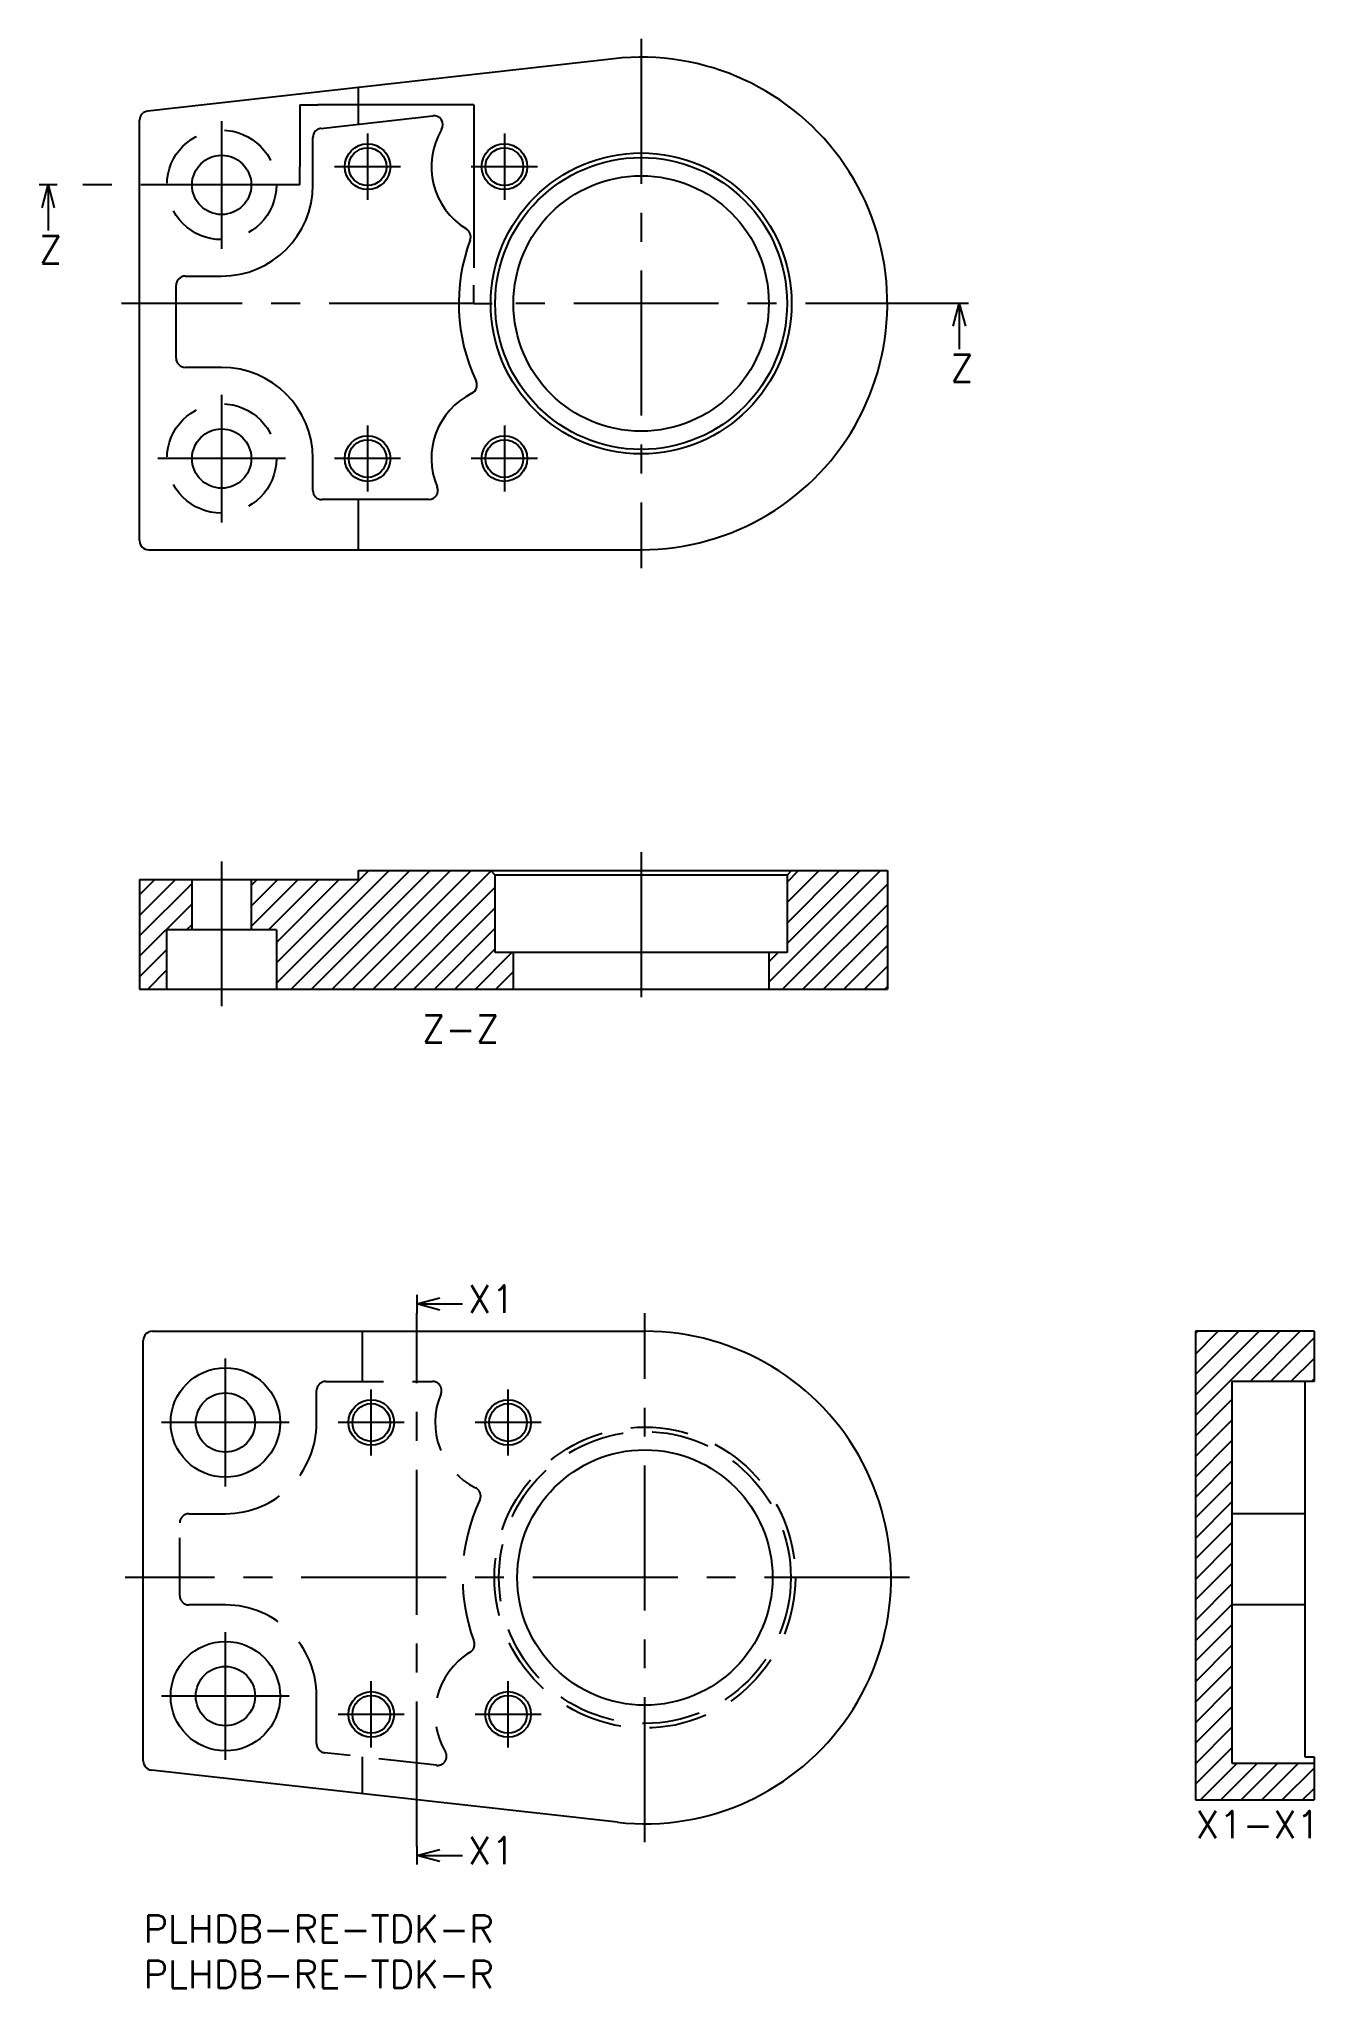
# Model space of a CAD drawing. Extents: x -11 to 128, y -8 to 206.
import ezdxf

# ---------------------------------------------------------------- set-up
doc = ezdxf.new("R2010")
doc.units = 0
doc.header["$LTSCALE"] = 0.5
doc.linetypes.add('CENTER', pattern=[50.8, 31.75, -6.35, 6.35, -6.35])
doc.linetypes.add('DASHED', pattern=[19.05, 12.7, -6.35])
for name, color, linetype in [('MSM_CENTER', 1, 'CENTER'), ('MSM_CONTINUOUS', 7, 'CONTINUOUS'), ('MSM_DASHED', 4, 'DASHED'), ('MSM_NARROW', 5, 'CONTINUOUS'), ('MSM_PART_NUMBER', 7, 'CONTINUOUS')]:
    doc.layers.add(name, color=color, linetype=linetype)
doc.styles.get("Standard").update_dxf_attribs({"font": 'txt.shx', "height": 2, "bigfont": 'bigfont.shx'})

# ---------------------------------------------------------------- blocks, each defined once
blk = doc.blocks.new('*U85')
at = {"layer": 'MSM_PART_NUMBER'}
blk.add_text('PLHDB-RE-TDK-R', height=3, dxfattribs=at).set_placement((0, -3))
blk = doc.blocks.new('*U86')
at = {"layer": 'MSM_PART_NUMBER'}
blk.add_text('PLHDB-RE-TDK-R', height=3, dxfattribs=at).set_placement((0, -8))

msp = doc.modelspace()

# ---------------------------------------------------------------- linework, layer by layer
at = {"layer": 'MSM_CENTER'}
for p, q in [((54.59, 205.68), (54.59, 147.68)), ((8.59, 196.68), (8.59, 182.68)), ((34.24, 198.45), (19.15, 198.45)), ((17.15, 196.45), (17.15, 191.68)), ((24.59, 195.3), (24.59, 188.05)), ((36.24, 196.45), (36.24, 178.68)), ((39.59, 195.3), (39.59, 188.05)), ((28.21, 191.68), (20.96, 191.68)), ((43.21, 191.68), (35.96, 191.68)), ((15.59, 189.68), (-9.44, 189.68)), ((36.24, 176.68), (-2.41, 176.68)), ((88.48, 176.68), (38.24, 176.68)), ((8.59, 166.68), (8.59, 152.68)), ((24.59, 163.3), (24.59, 156.05)), ((39.59, 163.3), (39.59, 156.05)), ((15.59, 159.68), (1.59, 159.68)), ((28.21, 159.68), (20.96, 159.68)), ((43.21, 159.68), (35.96, 159.68)), ((8.59, 115.52), (8.59, 99.52)), ((54.59, 116.52), (54.59, 99.52)), ((30, 7.53), (30, 66)), ((55, 8), (55, 66)), ((9, 47), (9, 61)), ((25, 50.38), (25, 57.63)), ((40, 50.38), (40, 57.63)), ((16, 54), (2, 54)), ((28.62, 54), (21.38, 54)), ((43.62, 54), (36.38, 54)), ((84, 37), (-2, 37)), ((9, 17), (9, 31)), ((16, 24), (2, 24)), ((25, 18.38), (25, 25.63)), ((40, 18.38), (40, 25.63)), ((28.62, 22), (21.38, 22)), ((43.62, 22), (36.38, 22))]:
    msp.add_line(p, q, dxfattribs=at)
at = {"layer": 'MSM_CONTINUOUS'}
for p, q in [((51.58, 203.51), (0.48, 197.78)), ((23.59, 196.35), (23.59, 200.37)), ((-0.41, 150.68), (-0.41, 196.78)), ((17.15, 198.45), (17.15, 196.45)), ((17.15, 198.45), (19.15, 198.45)), ((19.48, 195.88), (31.73, 197.26)), ((36.24, 198.45), (34.24, 198.45)), ((36.24, 198.45), (36.24, 196.45)), ((18.59, 189.68), (18.59, 194.89)), ((17.15, 189.68), (17.15, 191.68)), ((17.15, 189.68), (15.15, 189.68)), ((4.59, 179.68), (8.59, 179.68)), ((3.59, 170.68), (3.59, 178.68)), ((36.24, 176.68), (36.24, 178.68)), ((36.24, 176.68), (38.24, 176.68)), ((8.59, 169.68), (4.59, 169.68)), ((18.59, 156.18), (18.59, 159.68)), ((31.3, 155.18), (19.59, 155.18)), ((23.59, 149.68), (23.59, 155.18)), ((0.59, 149.68), (54.59, 149.68)), ((-0.41, 113.52), (23.59, 113.52)), ((-0.41, 113.52), (-0.41, 101.52)), ((5.34, 108.02), (5.34, 113.52)), ((11.84, 113.52), (11.84, 108.02)), ((23.59, 113.52), (23.59, 114.52)), ((23.59, 114.52), (81.59, 114.52)), ((38.59, 114.02), (38.09, 114.52)), ((38.59, 105.52), (38.59, 114.02)), ((70.59, 114.02), (38.59, 114.02)), ((71.09, 114.52), (70.59, 114.02)), ((70.59, 114.02), (70.59, 105.52)), ((81.59, 114.52), (81.59, 101.52)), ((14.59, 108.02), (2.59, 108.02)), ((2.59, 101.52), (2.59, 108.02)), ((14.59, 108.02), (14.59, 101.52)), ((70.59, 105.52), (38.59, 105.52)), ((40.59, 101.52), (40.59, 105.52)), ((68.59, 105.52), (68.59, 101.52)), ((-0.41, 101.52), (81.59, 101.52)), ((0, 16.89), (0, 63)), ((1, 64), (55, 64)), ((128.38, 64), (115.38, 64)), ((115.38, 64), (115.38, 12.63)), ((128.38, 64), (128.38, 58.5)), ((128.38, 58.5), (119.38, 58.5)), ((119.38, 58.5), (119.38, 16.66)), ((127.38, 58.5), (127.38, 17.33)), ((127.38, 44), (119.38, 44)), ((127.38, 34), (119.38, 34)), ((127.38, 17.33), (128.38, 17.33)), ((128.38, 17.33), (128.38, 12.63)), ((51.99, 10.17), (0.89, 15.9)), ((119.38, 16.66), (128.38, 16.66)), ((115.38, 12.63), (128.38, 12.63))]:
    msp.add_line(p, q, dxfattribs=at)
for centre, radius in [((8.59, 189.68), 3.25), ((24.59, 191.68), 2.07), ((39.59, 191.68), 2.07), ((54.59, 176.68), 16.5), ((54.59, 176.68), 16), ((54.59, 176.68), 14), ((8.59, 159.68), 3.25), ((24.59, 159.68), 2.07), ((39.59, 159.68), 2.07), ((9, 54), 6), ((9, 54), 3.25), ((25, 54), 2.07), ((40, 54), 2.07), ((55, 37), 14), ((9, 24), 6), ((9, 24), 3.25), ((25, 22), 2.07), ((40, 22), 2.07)]:
    msp.add_circle(centre, radius, dxfattribs=at)
for centre, radius, start, end in [((54.59, 176.68), 27, 270, 96.4001), ((0.59, 196.78), 1, 96.4001, 180), ((31.84, 196.27), 1, 329.3595, 96.4001), ((19.59, 194.89), 1, 96.4001, 180), ((39.59, 191.68), 8, 149.3595, 238.633), ((8.59, 189.68), 10, 270, 0), ((34.9, 183.99), 1, 339.6136, 58.633), ((54.59, 176.68), 20, 159.6136, 205.1928), ((4.59, 178.68), 1, 90, 180), ((4.59, 170.68), 1, 180, 270), ((8.59, 159.68), 10, 0, 90), ((39.59, 159.68), 8, 116.4055, 202.8854), ((35.59, 167.74), 1, 296.4055, 25.1928), ((19.59, 156.18), 1, 180, 270), ((31.3, 156.18), 1, 270, 22.8854), ((0.59, 150.68), 1, 180, 270), ((1, 63), 1, 90, 180), ((55, 37), 27, 263.5999, 90), ((1, 16.89), 1, 180, 263.5999)]:
    msp.add_arc(centre, radius, start, end, dxfattribs=at)
at = {"layer": 'MSM_DASHED'}
for p, q in [((24, 64), (24, 58.5)), ((20, 58.5), (31.71, 58.5)), ((19, 54), (19, 57.5)), ((4, 35), (4, 43)), ((5, 44), (9, 44)), ((9, 34), (5, 34)), ((19, 18.79), (19, 24)), ((32.15, 16.42), (19.89, 17.79)), ((24, 17.33), (24, 13.31))]:
    msp.add_line(p, q, dxfattribs=at)
for centre, radius in [((8.59, 189.68), 6), ((8.59, 159.68), 6), ((55, 37), 16.5), ((55, 37), 16)]:
    msp.add_circle(centre, radius, dxfattribs=at)
for centre, radius, start, end in [((20, 57.5), 1, 90, 180), ((31.71, 57.5), 1, 337.1146, 90), ((40, 54), 8, 157.1146, 243.5945), ((9, 54), 10, 270, 0), ((55, 37), 20, 154.8072, 200.3864), ((36, 45.94), 1, 334.8072, 63.5945), ((5, 43), 1, 90, 180), ((5, 35), 1, 180, 270), ((9, 24), 10, 0, 90), ((35.32, 29.68), 1, 301.367, 20.3864), ((40, 22), 8, 121.367, 210.6405), ((20, 18.79), 1, 180, 263.5999), ((32.26, 17.41), 1, 263.5999, 30.6405)]:
    msp.add_arc(centre, radius, start, end, dxfattribs=at)
at = {"layer": 'MSM_NARROW'}
for p, q in [((-0.41, 111.84), (1.27, 113.52)), ((-0.41, 109.6), (3.51, 113.52)), ((11.84, 112.87), (12.49, 113.52)), ((11.84, 110.62), (14.74, 113.52)), ((11.84, 108.38), (16.98, 113.52)), ((13.73, 108.02), (19.23, 113.52)), ((14.59, 104.39), (24.72, 114.52)), ((14.59, 102.15), (26.96, 114.52)), ((14.59, 106.64), (21.47, 113.52)), ((16.21, 101.52), (29.21, 114.52)), ((18.45, 101.52), (31.45, 114.52)), ((20.7, 101.52), (33.7, 114.52)), ((22.94, 101.52), (35.94, 114.52)), ((25.19, 101.52), (38.14, 114.47)), ((68.59, 102.26), (80.84, 114.52)), ((70.59, 113.24), (71.86, 114.52)), ((70.59, 111), (74.11, 114.52)), ((70.59, 108.75), (76.35, 114.52)), ((70.59, 106.51), (78.6, 114.52)), ((-0.41, 107.35), (5.34, 113.1)), ((27.43, 101.52), (38.59, 112.68)), ((70.09, 101.52), (81.59, 113.02)), ((-0.41, 105.11), (5.34, 110.86)), ((29.68, 101.52), (38.59, 110.43)), ((72.33, 101.52), (81.59, 110.77)), ((4.75, 108.02), (5.34, 108.61)), ((31.92, 101.52), (38.59, 108.18)), ((74.58, 101.52), (81.59, 108.53)), ((-0.41, 102.86), (2.59, 105.86)), ((34.17, 101.52), (38.59, 105.94)), ((36.41, 101.52), (40.41, 105.52)), ((68.59, 104.51), (69.6, 105.52)), ((76.82, 101.52), (81.59, 106.28)), ((0.49, 101.52), (2.59, 103.62)), ((38.66, 101.52), (40.59, 103.45)), ((79.07, 101.52), (81.59, 104.04)), ((81.31, 101.52), (81.59, 101.79)), ((115.38, 63.74), (115.64, 64)), ((115.38, 61.49), (117.88, 64)), ((115.38, 59.25), (120.13, 64)), ((115.38, 57), (122.37, 64)), ((115.38, 54.76), (124.62, 64)), ((121.36, 58.5), (126.86, 64)), ((123.61, 58.5), (128.38, 63.27)), ((125.85, 58.5), (128.38, 61.02)), ((128.1, 58.5), (128.38, 58.78)), ((115.38, 52.51), (119.38, 56.51)), ((115.38, 50.27), (119.38, 54.27)), ((115.38, 48.02), (119.38, 52.02)), ((115.38, 45.78), (119.38, 49.78)), ((115.38, 43.53), (119.38, 47.53)), ((115.38, 41.29), (119.38, 45.29)), ((115.38, 39.04), (119.38, 43.04)), ((115.38, 36.8), (119.38, 40.8)), ((115.38, 34.55), (119.38, 38.55)), ((115.38, 32.31), (119.38, 36.31)), ((115.38, 30.06), (119.38, 34.06)), ((115.38, 27.82), (119.38, 31.82)), ((115.38, 25.57), (119.38, 29.57)), ((115.38, 23.33), (119.38, 27.33)), ((115.38, 21.08), (119.38, 25.08)), ((115.38, 18.84), (119.38, 22.84)), ((115.38, 16.59), (119.38, 20.59)), ((115.38, 14.35), (119.38, 18.35)), ((115.91, 12.63), (119.93, 16.66)), ((118.15, 12.63), (122.18, 16.66)), ((120.4, 12.63), (124.42, 16.66)), ((122.64, 12.63), (126.67, 16.66)), ((124.89, 12.63), (128.38, 16.12)), ((127.13, 12.63), (128.38, 13.88))]:
    msp.add_line(p, q, dxfattribs=at)
for centre in [(24.59, 191.68), (39.59, 191.68), (24.59, 159.68), (39.59, 159.68), (25, 54), (40, 54), (25, 22), (40, 22)]:
    msp.add_circle(centre, 2.5, dxfattribs=at)
at = {"layer": 'MSM_PART_NUMBER'}
for p, q in [((-9.44, 189.68), (-11.44, 189.68)), ((-11.11, 187.18), (-10.44, 189.68)), ((-10.44, 189.68), (-9.77, 187.18)), ((-10.44, 189.68), (-10.44, 184.68)), ((90.48, 176.68), (88.48, 176.68)), ((88.81, 174.18), (89.48, 176.68)), ((89.48, 176.68), (90.15, 174.18)), ((89.48, 176.68), (89.48, 171.68)), ((30, 68), (30, 66)), ((30, 67), (32.5, 67.67)), ((32.5, 66.33), (30, 67)), ((30, 67), (35, 67)), ((30, 7.53), (30, 5.53)), ((30, 6.53), (32.5, 7.2)), ((32.5, 5.86), (30, 6.53)), ((30, 6.53), (35, 6.53))]:
    msp.add_line(p, q, dxfattribs=at)

# ---------------------------------------------------------------- block references
at = {"layer": 'MSM_CONTINUOUS'}
for name in ['*U85', '*U86']:
    msp.add_blockref(name, (0, 0), dxfattribs=at)

# ---------------------------------------------------------------- texts
at = {"layer": 'MSM_PART_NUMBER'}
for s, p in [('Z', (-11.45, 181.08)), ('Z', (88.48, 168.08)), ('Z-Z', (30.55, 95.65)), ('X1', (35.59, 66.04)), ('X1-X1', (115.41, 8.43)), ('X1', (35.59, 5.57))]:
    msp.add_text(s, height=3, dxfattribs=at).set_placement(p)

doc.saveas('drawing.dxf')
